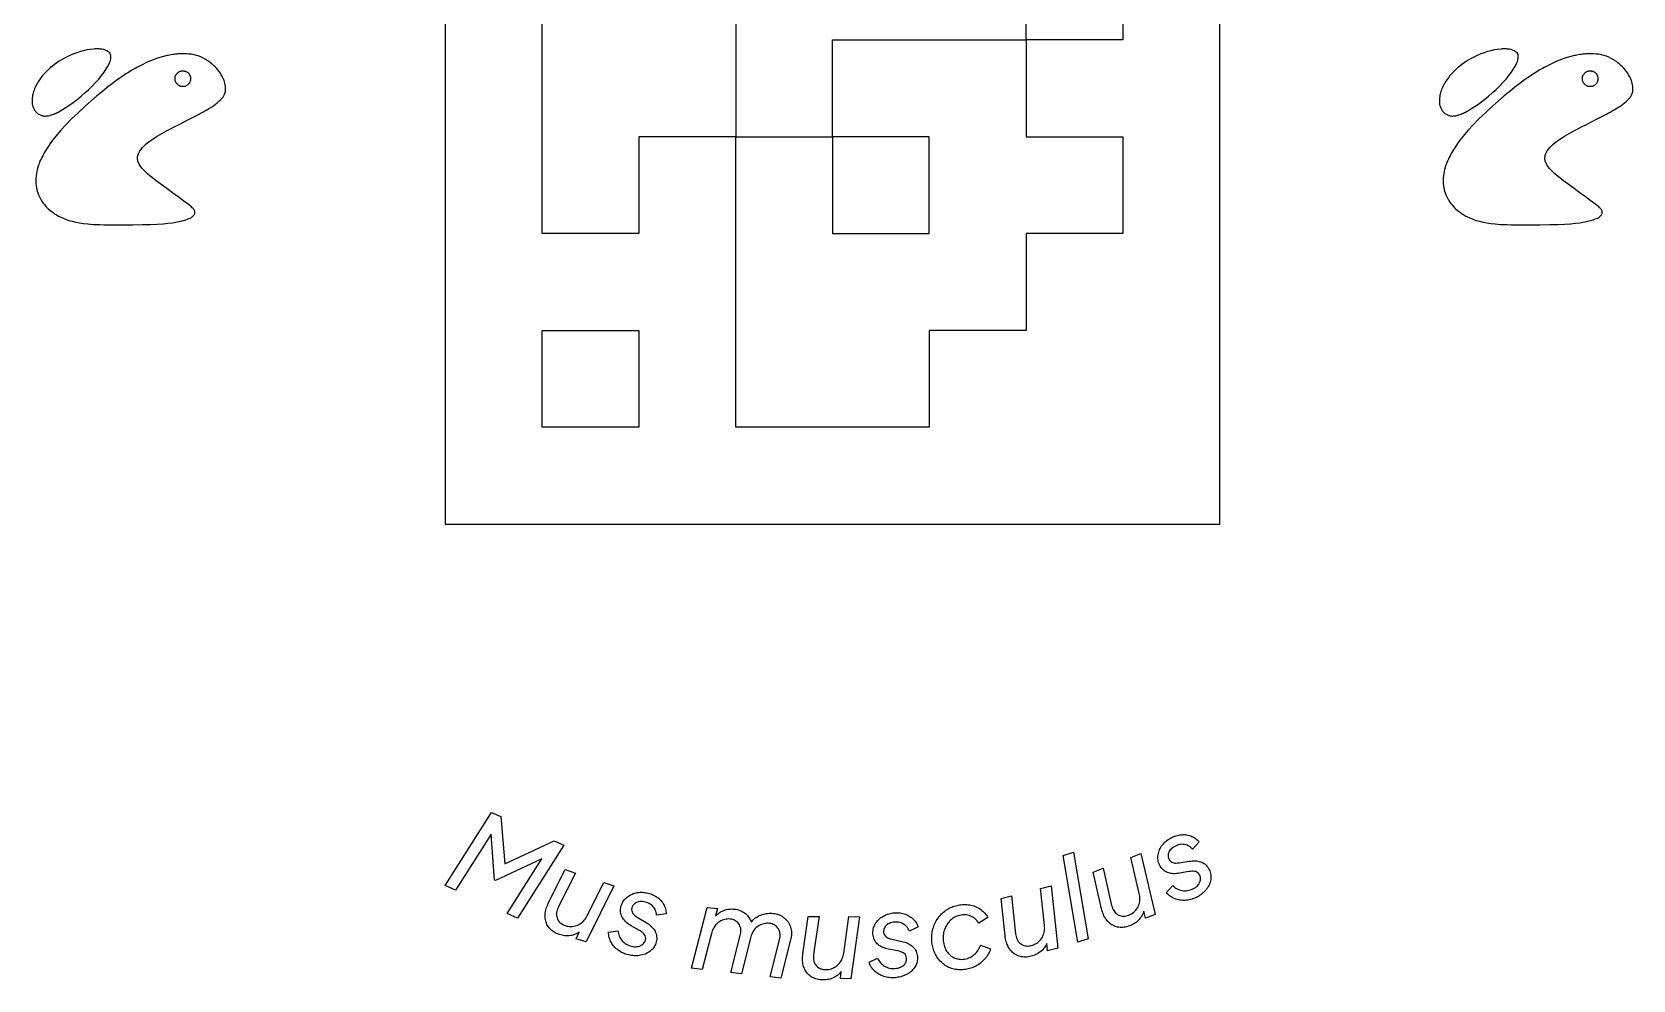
# Model space of a CAD drawing. Extents: x -21.5 to 21.5, y -22.6 to 22.4.
# Drawn here: x -21.5 to 21.5, y -22.64 to 2.81 of the extents above; entities that cross this region are included whole.
import ezdxf

# ---------------------------------------------------------------- set-up
doc = ezdxf.new("R2010")
doc.units = 0
for name, color, linetype in [('LOGO', 7, 'Continuous'), ('TAG', 7, 'Continuous'), ('TEXT', 7, 'Continuous')]:
    doc.layers.add(name, color=color, linetype=linetype)

msp = doc.modelspace()

# ---------------------------------------------------------------- linework, layer by layer
at = {"layer": 'LOGO'}
for points in [[(-19.844, 2.356), (-19.936, 2.346), (-20.027, 2.33), (-20.118, 2.311), (-20.209, 2.287), (-20.299, 2.257), (-20.39, 2.224), (-20.481, 2.184), (-20.574, 2.141), (-20.642, 2.105), (-20.708, 2.067), (-20.772, 2.028), (-20.834, 1.987), (-20.894, 1.943), (-20.953, 1.897), (-21.012, 1.848), (-21.069, 1.796), (-21.121, 1.745), (-21.17, 1.693), (-21.215, 1.641), (-21.259, 1.586), (-21.299, 1.53), (-21.336, 1.472), (-21.372, 1.411), (-21.405, 1.347), (-21.419, 1.319), (-21.432, 1.287), (-21.445, 1.253), (-21.457, 1.217), (-21.468, 1.182), (-21.478, 1.147), (-21.485, 1.114), (-21.491, 1.084), (-21.497, 1.041), (-21.5, 0.999), (-21.5, 0.957), (-21.497, 0.916), (-21.493, 0.878), (-21.485, 0.841), (-21.475, 0.807), (-21.463, 0.776), (-21.453, 0.757), (-21.442, 0.738), (-21.43, 0.717), (-21.416, 0.698), (-21.403, 0.68), (-21.39, 0.663), (-21.378, 0.65), (-21.367, 0.639), (-21.353, 0.628), (-21.337, 0.618), (-21.32, 0.607), (-21.302, 0.597), (-21.284, 0.588), (-21.266, 0.58), (-21.249, 0.573), (-21.232, 0.568), (-21.21, 0.563), (-21.187, 0.56), (-21.162, 0.558), (-21.135, 0.557), (-21.109, 0.559), (-21.081, 0.561), (-21.055, 0.566), (-21.029, 0.571), (-21.003, 0.578), (-20.975, 0.586), (-20.946, 0.597), (-20.915, 0.609), (-20.884, 0.621), (-20.853, 0.635), (-20.823, 0.649), (-20.796, 0.663), (-20.707, 0.713), (-20.61, 0.774), (-20.507, 0.844), (-20.399, 0.922), (-20.29, 1.005), (-20.182, 1.091), (-20.079, 1.179), (-19.982, 1.265), (-19.884, 1.36), (-19.793, 1.455), (-19.708, 1.549), (-19.632, 1.643), (-19.564, 1.734), (-19.505, 1.823), (-19.456, 1.908), (-19.418, 1.989), (-19.404, 2.024), (-19.393, 2.059), (-19.386, 2.092), (-19.382, 2.123), (-19.381, 2.153), (-19.383, 2.181), (-19.388, 2.205), (-19.397, 2.227), (-19.413, 2.252), (-19.435, 2.274), (-19.463, 2.294), (-19.495, 2.312), (-19.533, 2.327), (-19.574, 2.34), (-19.621, 2.349), (-19.671, 2.356), (-19.696, 2.358), (-19.717, 2.36), (-19.736, 2.362), (-19.754, 2.362), (-19.773, 2.362), (-19.793, 2.36), (-19.816, 2.358)], [(-17.582, 2.225), (-17.61, 2.222), (-17.643, 2.219), (-17.681, 2.213), (-17.722, 2.207), (-17.763, 2.2), (-17.804, 2.193), (-17.841, 2.186), (-17.872, 2.179), (-17.97, 2.155), (-18.064, 2.129), (-18.156, 2.099), (-18.248, 2.066), (-18.342, 2.027), (-18.439, 1.985), (-18.54, 1.936), (-18.646, 1.882), (-18.689, 1.859), (-18.729, 1.837), (-18.767, 1.816), (-18.805, 1.794), (-18.844, 1.77), (-18.885, 1.746), (-18.929, 1.718), (-18.976, 1.687), (-19.091, 1.611), (-19.211, 1.526), (-19.338, 1.432), (-19.47, 1.329), (-19.61, 1.216), (-19.756, 1.095), (-19.909, 0.964), (-20.069, 0.823), (-20.264, 0.646), (-20.438, 0.48), (-20.594, 0.321), (-20.734, 0.168), (-20.859, 0.019), (-20.973, -0.129), (-21.075, -0.278), (-21.17, -0.429), (-21.191, -0.466), (-21.213, -0.508), (-21.235, -0.552), (-21.256, -0.597), (-21.277, -0.641), (-21.296, -0.685), (-21.312, -0.725), (-21.326, -0.762), (-21.344, -0.819), (-21.36, -0.876), (-21.374, -0.933), (-21.384, -0.989), (-21.391, -1.046), (-21.396, -1.102), (-21.398, -1.157), (-21.397, -1.213), (-21.394, -1.267), (-21.389, -1.318), (-21.381, -1.368), (-21.371, -1.417), (-21.359, -1.464), (-21.344, -1.509), (-21.327, -1.554), (-21.307, -1.598), (-21.3, -1.613), (-21.292, -1.629), (-21.283, -1.646), (-21.275, -1.662), (-21.266, -1.678), (-21.257, -1.692), (-21.25, -1.705), (-21.243, -1.716), (-21.217, -1.754), (-21.189, -1.792), (-21.158, -1.83), (-21.125, -1.868), (-21.09, -1.904), (-21.055, -1.939), (-21.021, -1.971), (-20.986, -2), (-20.963, -2.017), (-20.936, -2.037), (-20.907, -2.057), (-20.876, -2.077), (-20.845, -2.097), (-20.815, -2.114), (-20.787, -2.131), (-20.763, -2.144), (-20.685, -2.18), (-20.601, -2.213), (-20.514, -2.243), (-20.422, -2.269), (-20.324, -2.292), (-20.223, -2.311), (-20.116, -2.327), (-20.005, -2.339), (-19.933, -2.346), (-19.857, -2.351), (-19.774, -2.355), (-19.68, -2.358), (-19.571, -2.36), (-19.445, -2.361), (-19.296, -2.362), (-19.122, -2.362), (-18.802, -2.36), (-18.536, -2.357), (-18.317, -2.353), (-18.135, -2.346), (-17.982, -2.335), (-17.848, -2.323), (-17.724, -2.306), (-17.602, -2.285), (-17.539, -2.273), (-17.479, -2.259), (-17.423, -2.245), (-17.372, -2.229), (-17.325, -2.214), (-17.284, -2.197), (-17.248, -2.181), (-17.219, -2.165), (-17.197, -2.149), (-17.179, -2.134), (-17.162, -2.116), (-17.149, -2.099), (-17.139, -2.08), (-17.131, -2.061), (-17.127, -2.042), (-17.125, -2.022), (-17.126, -2.01), (-17.13, -1.996), (-17.136, -1.98), (-17.145, -1.965), (-17.155, -1.949), (-17.167, -1.933), (-17.18, -1.918), (-17.195, -1.903), (-17.217, -1.884), (-17.252, -1.855), (-17.299, -1.819), (-17.357, -1.775), (-17.425, -1.724), (-17.502, -1.667), (-17.587, -1.604), (-17.68, -1.537), (-17.881, -1.39), (-18.041, -1.273), (-18.166, -1.18), (-18.262, -1.106), (-18.338, -1.046), (-18.398, -0.994), (-18.45, -0.945), (-18.5, -0.895), (-18.527, -0.867), (-18.55, -0.839), (-18.571, -0.813), (-18.59, -0.788), (-18.607, -0.762), (-18.621, -0.738), (-18.634, -0.712), (-18.645, -0.686), (-18.65, -0.672), (-18.655, -0.659), (-18.659, -0.647), (-18.661, -0.636), (-18.662, -0.624), (-18.664, -0.611), (-18.664, -0.595), (-18.664, -0.578), (-18.664, -0.56), (-18.664, -0.545), (-18.663, -0.531), (-18.662, -0.519), (-18.659, -0.508), (-18.656, -0.496), (-18.652, -0.482), (-18.647, -0.468), (-18.642, -0.457), (-18.637, -0.444), (-18.631, -0.432), (-18.624, -0.418), (-18.617, -0.405), (-18.61, -0.392), (-18.603, -0.38), (-18.596, -0.369), (-18.567, -0.328), (-18.531, -0.286), (-18.488, -0.242), (-18.44, -0.198), (-18.386, -0.153), (-18.327, -0.108), (-18.262, -0.063), (-18.192, -0.017), (-18.137, 0.016), (-18.079, 0.05), (-18.017, 0.086), (-17.947, 0.125), (-17.868, 0.167), (-17.78, 0.214), (-17.68, 0.266), (-17.566, 0.324), (-17.411, 0.404), (-17.279, 0.472), (-17.17, 0.527), (-17.081, 0.573), (-17.01, 0.611), (-16.955, 0.639), (-16.913, 0.661), (-16.884, 0.678), (-16.802, 0.725), (-16.731, 0.767), (-16.67, 0.806), (-16.616, 0.841), (-16.569, 0.875), (-16.527, 0.91), (-16.487, 0.945), (-16.448, 0.982), (-16.425, 1.004), (-16.407, 1.023), (-16.391, 1.04), (-16.379, 1.055), (-16.369, 1.069), (-16.36, 1.082), (-16.351, 1.098), (-16.342, 1.116), (-16.336, 1.128), (-16.33, 1.142), (-16.325, 1.155), (-16.32, 1.168), (-16.315, 1.181), (-16.311, 1.192), (-16.308, 1.203), (-16.306, 1.211), (-16.301, 1.241), (-16.3, 1.276), (-16.301, 1.314), (-16.304, 1.354), (-16.31, 1.396), (-16.318, 1.436), (-16.327, 1.474), (-16.339, 1.509), (-16.347, 1.528), (-16.358, 1.552), (-16.371, 1.578), (-16.385, 1.606), (-16.4, 1.634), (-16.416, 1.66), (-16.43, 1.685), (-16.442, 1.704), (-16.477, 1.751), (-16.511, 1.796), (-16.547, 1.838), (-16.584, 1.879), (-16.622, 1.917), (-16.662, 1.953), (-16.703, 1.988), (-16.747, 2.022), (-16.76, 2.031), (-16.776, 2.041), (-16.793, 2.052), (-16.811, 2.064), (-16.83, 2.075), (-16.848, 2.086), (-16.866, 2.095), (-16.884, 2.105), (-16.949, 2.135), (-17.014, 2.162), (-17.08, 2.184), (-17.147, 2.201), (-17.216, 2.214), (-17.289, 2.222), (-17.364, 2.228), (-17.444, 2.228), (-17.467, 2.228), (-17.489, 2.228), (-17.51, 2.228), (-17.53, 2.227), (-17.547, 2.226), (-17.563, 2.226), (-17.574, 2.226)], [(17.956, 2.356), (17.864, 2.346), (17.773, 2.33), (17.682, 2.311), (17.591, 2.287), (17.501, 2.257), (17.41, 2.224), (17.319, 2.184), (17.226, 2.141), (17.158, 2.105), (17.092, 2.067), (17.028, 2.028), (16.966, 1.987), (16.906, 1.943), (16.847, 1.897), (16.788, 1.848), (16.731, 1.796), (16.679, 1.745), (16.63, 1.693), (16.585, 1.641), (16.541, 1.586), (16.501, 1.53), (16.464, 1.472), (16.428, 1.411), (16.395, 1.347), (16.381, 1.319), (16.368, 1.287), (16.355, 1.253), (16.343, 1.217), (16.332, 1.182), (16.322, 1.147), (16.315, 1.114), (16.309, 1.084), (16.303, 1.041), (16.3, 0.999), (16.3, 0.957), (16.303, 0.916), (16.307, 0.878), (16.315, 0.841), (16.325, 0.807), (16.337, 0.776), (16.347, 0.757), (16.358, 0.738), (16.37, 0.717), (16.384, 0.698), (16.397, 0.68), (16.41, 0.663), (16.422, 0.65), (16.433, 0.639), (16.447, 0.628), (16.463, 0.618), (16.48, 0.607), (16.498, 0.597), (16.516, 0.588), (16.534, 0.58), (16.551, 0.573), (16.568, 0.568), (16.59, 0.563), (16.613, 0.56), (16.638, 0.558), (16.665, 0.557), (16.691, 0.559), (16.719, 0.561), (16.745, 0.566), (16.771, 0.571), (16.797, 0.578), (16.825, 0.586), (16.854, 0.597), (16.885, 0.609), (16.916, 0.621), (16.947, 0.635), (16.977, 0.649), (17.004, 0.663), (17.093, 0.713), (17.19, 0.774), (17.293, 0.844), (17.401, 0.922), (17.51, 1.005), (17.618, 1.091), (17.721, 1.179), (17.818, 1.265), (17.916, 1.36), (18.007, 1.455), (18.092, 1.549), (18.168, 1.643), (18.236, 1.734), (18.295, 1.823), (18.344, 1.908), (18.382, 1.989), (18.396, 2.024), (18.407, 2.059), (18.414, 2.092), (18.418, 2.123), (18.419, 2.153), (18.417, 2.181), (18.412, 2.205), (18.403, 2.227), (18.387, 2.252), (18.365, 2.274), (18.337, 2.294), (18.305, 2.312), (18.267, 2.327), (18.226, 2.34), (18.179, 2.349), (18.129, 2.356), (18.104, 2.358), (18.083, 2.36), (18.064, 2.362), (18.046, 2.362), (18.027, 2.362), (18.007, 2.36), (17.984, 2.358)], [(20.218, 2.225), (20.19, 2.222), (20.157, 2.219), (20.119, 2.213), (20.078, 2.207), (20.037, 2.2), (19.996, 2.193), (19.959, 2.186), (19.928, 2.179), (19.83, 2.155), (19.736, 2.129), (19.644, 2.099), (19.552, 2.066), (19.458, 2.027), (19.361, 1.985), (19.26, 1.936), (19.154, 1.882), (19.111, 1.859), (19.071, 1.837), (19.033, 1.816), (18.995, 1.794), (18.956, 1.77), (18.915, 1.746), (18.871, 1.718), (18.824, 1.687), (18.709, 1.611), (18.589, 1.526), (18.462, 1.432), (18.33, 1.329), (18.19, 1.216), (18.044, 1.095), (17.891, 0.964), (17.731, 0.823), (17.536, 0.646), (17.362, 0.48), (17.206, 0.321), (17.066, 0.168), (16.941, 0.019), (16.827, -0.129), (16.725, -0.278), (16.63, -0.429), (16.609, -0.466), (16.587, -0.508), (16.565, -0.552), (16.544, -0.597), (16.523, -0.641), (16.504, -0.685), (16.488, -0.725), (16.474, -0.762), (16.456, -0.819), (16.44, -0.876), (16.426, -0.933), (16.416, -0.989), (16.409, -1.046), (16.404, -1.102), (16.402, -1.157), (16.403, -1.213), (16.406, -1.267), (16.411, -1.318), (16.419, -1.368), (16.429, -1.417), (16.441, -1.464), (16.456, -1.509), (16.473, -1.554), (16.493, -1.598), (16.5, -1.613), (16.508, -1.629), (16.517, -1.646), (16.525, -1.662), (16.534, -1.678), (16.543, -1.692), (16.55, -1.705), (16.557, -1.716), (16.583, -1.754), (16.611, -1.792), (16.642, -1.83), (16.675, -1.868), (16.71, -1.904), (16.745, -1.939), (16.779, -1.971), (16.814, -2), (16.837, -2.017), (16.864, -2.037), (16.893, -2.057), (16.924, -2.077), (16.955, -2.097), (16.985, -2.114), (17.013, -2.131), (17.037, -2.144), (17.115, -2.18), (17.199, -2.213), (17.286, -2.243), (17.378, -2.269), (17.476, -2.292), (17.577, -2.311), (17.684, -2.327), (17.795, -2.339), (17.867, -2.346), (17.943, -2.351), (18.026, -2.355), (18.12, -2.358), (18.229, -2.36), (18.355, -2.361), (18.504, -2.362), (18.678, -2.362), (18.998, -2.36), (19.264, -2.357), (19.483, -2.353), (19.665, -2.346), (19.818, -2.335), (19.952, -2.323), (20.076, -2.306), (20.198, -2.285), (20.261, -2.273), (20.321, -2.259), (20.377, -2.245), (20.428, -2.229), (20.475, -2.214), (20.516, -2.197), (20.552, -2.181), (20.581, -2.165), (20.603, -2.149), (20.621, -2.134), (20.638, -2.116), (20.651, -2.099), (20.661, -2.08), (20.669, -2.061), (20.673, -2.042), (20.675, -2.022), (20.674, -2.01), (20.67, -1.996), (20.664, -1.98), (20.655, -1.965), (20.645, -1.949), (20.633, -1.933), (20.62, -1.918), (20.605, -1.903), (20.583, -1.884), (20.548, -1.855), (20.501, -1.819), (20.443, -1.775), (20.375, -1.724), (20.298, -1.667), (20.213, -1.604), (20.12, -1.537), (19.919, -1.39), (19.759, -1.273), (19.634, -1.18), (19.538, -1.106), (19.462, -1.046), (19.402, -0.994), (19.35, -0.945), (19.3, -0.895), (19.273, -0.867), (19.25, -0.839), (19.229, -0.813), (19.21, -0.788), (19.193, -0.762), (19.179, -0.738), (19.166, -0.712), (19.155, -0.686), (19.15, -0.672), (19.145, -0.659), (19.141, -0.647), (19.139, -0.636), (19.138, -0.624), (19.136, -0.611), (19.136, -0.595), (19.136, -0.578), (19.136, -0.56), (19.136, -0.545), (19.137, -0.531), (19.138, -0.519), (19.141, -0.508), (19.144, -0.496), (19.148, -0.482), (19.153, -0.468), (19.158, -0.457), (19.163, -0.444), (19.169, -0.432), (19.176, -0.418), (19.183, -0.405), (19.19, -0.392), (19.197, -0.38), (19.204, -0.369), (19.233, -0.328), (19.269, -0.286), (19.312, -0.242), (19.36, -0.198), (19.414, -0.153), (19.473, -0.108), (19.538, -0.063), (19.608, -0.017), (19.663, 0.016), (19.721, 0.05), (19.783, 0.086), (19.853, 0.125), (19.932, 0.167), (20.02, 0.214), (20.12, 0.266), (20.234, 0.324), (20.389, 0.404), (20.521, 0.472), (20.63, 0.527), (20.719, 0.573), (20.79, 0.611), (20.845, 0.639), (20.887, 0.661), (20.916, 0.678), (20.998, 0.725), (21.069, 0.767), (21.13, 0.806), (21.184, 0.841), (21.231, 0.875), (21.273, 0.91), (21.313, 0.945), (21.352, 0.982), (21.375, 1.004), (21.393, 1.023), (21.409, 1.04), (21.421, 1.055), (21.431, 1.069), (21.44, 1.082), (21.449, 1.098), (21.458, 1.116), (21.464, 1.128), (21.47, 1.142), (21.475, 1.155), (21.48, 1.168), (21.485, 1.181), (21.489, 1.192), (21.492, 1.203), (21.494, 1.211), (21.499, 1.241), (21.5, 1.276), (21.499, 1.314), (21.496, 1.354), (21.49, 1.396), (21.482, 1.436), (21.473, 1.474), (21.461, 1.509), (21.453, 1.528), (21.442, 1.552), (21.429, 1.578), (21.415, 1.606), (21.4, 1.634), (21.384, 1.66), (21.37, 1.685), (21.358, 1.704), (21.323, 1.751), (21.289, 1.796), (21.253, 1.838), (21.216, 1.879), (21.178, 1.917), (21.138, 1.953), (21.097, 1.988), (21.053, 2.022), (21.04, 2.031), (21.024, 2.041), (21.007, 2.052), (20.989, 2.064), (20.97, 2.075), (20.952, 2.086), (20.934, 2.095), (20.916, 2.105), (20.851, 2.135), (20.786, 2.162), (20.72, 2.184), (20.653, 2.201), (20.584, 2.214), (20.511, 2.222), (20.436, 2.228), (20.356, 2.228), (20.333, 2.228), (20.311, 2.228), (20.29, 2.228), (20.27, 2.227), (20.253, 2.226), (20.237, 2.226), (20.226, 2.226)], [(-17.396, 1.763), (-17.382, 1.758), (-17.367, 1.753), (-17.354, 1.747), (-17.34, 1.74), (-17.328, 1.732), (-17.316, 1.724), (-17.305, 1.714), (-17.295, 1.705), (-17.291, 1.7), (-17.287, 1.695), (-17.282, 1.688), (-17.278, 1.681), (-17.274, 1.672), (-17.268, 1.665), (-17.265, 1.657), (-17.261, 1.648), (-17.256, 1.637), (-17.252, 1.627), (-17.249, 1.617), (-17.246, 1.608), (-17.245, 1.598), (-17.244, 1.586), (-17.244, 1.573), (-17.244, 1.558), (-17.244, 1.542), (-17.244, 1.529), (-17.246, 1.518), (-17.247, 1.507), (-17.25, 1.498), (-17.253, 1.488), (-17.258, 1.477), (-17.264, 1.465), (-17.272, 1.449), (-17.282, 1.434), (-17.293, 1.42), (-17.305, 1.407), (-17.317, 1.395), (-17.332, 1.384), (-17.347, 1.373), (-17.363, 1.364), (-17.371, 1.36), (-17.378, 1.357), (-17.387, 1.354), (-17.395, 1.352), (-17.406, 1.351), (-17.417, 1.35), (-17.432, 1.35), (-17.449, 1.35), (-17.466, 1.35), (-17.481, 1.35), (-17.493, 1.351), (-17.503, 1.352), (-17.512, 1.354), (-17.521, 1.357), (-17.528, 1.361), (-17.536, 1.364), (-17.552, 1.374), (-17.568, 1.384), (-17.582, 1.396), (-17.596, 1.409), (-17.608, 1.423), (-17.62, 1.437), (-17.629, 1.451), (-17.637, 1.467), (-17.643, 1.478), (-17.647, 1.487), (-17.65, 1.497), (-17.652, 1.507), (-17.654, 1.517), (-17.655, 1.53), (-17.655, 1.545), (-17.655, 1.563), (-17.655, 1.58), (-17.655, 1.594), (-17.654, 1.606), (-17.653, 1.617), (-17.651, 1.625), (-17.648, 1.634), (-17.645, 1.642), (-17.641, 1.65), (-17.633, 1.664), (-17.624, 1.676), (-17.614, 1.69), (-17.604, 1.702), (-17.592, 1.714), (-17.581, 1.725), (-17.57, 1.733), (-17.559, 1.741), (-17.549, 1.747), (-17.536, 1.752), (-17.523, 1.758), (-17.509, 1.762), (-17.495, 1.766), (-17.481, 1.769), (-17.467, 1.771), (-17.455, 1.772), (-17.449, 1.772), (-17.443, 1.771), (-17.436, 1.77), (-17.429, 1.769), (-17.42, 1.768), (-17.412, 1.766), (-17.404, 1.765)], [(20.404, 1.763), (20.418, 1.758), (20.433, 1.753), (20.446, 1.747), (20.46, 1.74), (20.472, 1.732), (20.484, 1.724), (20.495, 1.714), (20.505, 1.705), (20.509, 1.7), (20.513, 1.695), (20.518, 1.688), (20.522, 1.681), (20.526, 1.672), (20.532, 1.665), (20.535, 1.657), (20.539, 1.648), (20.544, 1.637), (20.548, 1.627), (20.551, 1.617), (20.554, 1.608), (20.555, 1.598), (20.556, 1.586), (20.556, 1.573), (20.556, 1.558), (20.556, 1.542), (20.556, 1.529), (20.554, 1.518), (20.553, 1.507), (20.55, 1.498), (20.547, 1.488), (20.542, 1.477), (20.536, 1.465), (20.528, 1.449), (20.518, 1.434), (20.507, 1.42), (20.495, 1.407), (20.483, 1.395), (20.468, 1.384), (20.453, 1.373), (20.437, 1.364), (20.429, 1.36), (20.422, 1.357), (20.413, 1.354), (20.405, 1.352), (20.394, 1.351), (20.383, 1.35), (20.368, 1.35), (20.351, 1.35), (20.334, 1.35), (20.319, 1.35), (20.307, 1.351), (20.297, 1.352), (20.288, 1.354), (20.279, 1.357), (20.272, 1.361), (20.264, 1.364), (20.248, 1.374), (20.232, 1.384), (20.218, 1.396), (20.204, 1.409), (20.192, 1.423), (20.18, 1.437), (20.171, 1.451), (20.163, 1.467), (20.157, 1.478), (20.153, 1.487), (20.15, 1.497), (20.148, 1.507), (20.146, 1.517), (20.145, 1.53), (20.145, 1.545), (20.145, 1.563), (20.145, 1.58), (20.145, 1.594), (20.146, 1.606), (20.147, 1.617), (20.149, 1.625), (20.152, 1.634), (20.155, 1.642), (20.159, 1.65), (20.167, 1.664), (20.176, 1.676), (20.186, 1.69), (20.196, 1.702), (20.208, 1.714), (20.219, 1.725), (20.23, 1.733), (20.241, 1.741), (20.251, 1.747), (20.264, 1.752), (20.277, 1.758), (20.291, 1.762), (20.305, 1.766), (20.319, 1.769), (20.333, 1.771), (20.345, 1.772), (20.351, 1.772), (20.357, 1.771), (20.364, 1.77), (20.371, 1.769), (20.38, 1.768), (20.388, 1.766), (20.396, 1.765)]]:
    msp.add_lwpolyline(points, close=True, dxfattribs=at)
at = {"layer": 'TAG'}
for points in [[(-10.4, 10.4), (-10.4, -10.4), (10.4, -10.4), (10.4, 10.4)], [(-7.8, 7.8), (2.6, 7.8), (2.6, 5.2), (-2.6, 5.2), (-2.6, 0), (0, 0), (0, 2.6), (5.2, 2.6), (5.2, 5.2), (7.8, 5.2), (7.8, 2.6), (5.2, 2.6), (5.2, 0), (7.8, 0), (7.8, -2.6), (5.2, -2.6), (5.2, -5.2), (2.6, -5.2), (2.6, -7.8), (-2.6, -7.8), (-2.6, 0), (-5.2, 0), (-5.2, -2.6), (-7.8, -2.6)], [(0, 0), (0, -2.6), (2.6, -2.6), (2.6, 0)], [(-7.8, -5.2), (-5.2, -5.2), (-5.2, -7.8), (-7.8, -7.8)]]:
    msp.add_lwpolyline(points, close=True, dxfattribs=at)
at = {"layer": 'TEXT'}
for points in [[(-10.4, -20.1), (-9.159, -18.137), (-8.906, -18.252), (-8.803, -19.522), (-7.474, -18.9), (-7.218, -19.016), (-8.46, -20.978), (-8.735, -20.854), (-7.807, -19.38), (-9.051, -19.965), (-9.074, -19.955), (-9.168, -18.719), (-10.122, -20.226)], [(9.767, -20.422), (9.73, -20.438), (9.693, -20.453), (9.656, -20.466), (9.619, -20.477), (9.582, -20.486), (9.545, -20.493), (9.508, -20.498), (9.471, -20.501), (9.434, -20.502), (9.398, -20.501), (9.362, -20.498), (9.326, -20.494), (9.292, -20.487), (9.258, -20.478), (9.224, -20.468), (9.191, -20.455), (9.159, -20.441), (9.127, -20.425), (9.097, -20.407), (9.069, -20.388), (9.041, -20.367), (9.014, -20.344), (8.989, -20.32), (8.965, -20.293), (9.137, -20.104), (9.166, -20.13), (9.196, -20.153), (9.226, -20.173), (9.258, -20.191), (9.29, -20.206), (9.324, -20.219), (9.358, -20.229), (9.393, -20.236), (9.429, -20.24), (9.465, -20.242), (9.501, -20.241), (9.536, -20.236), (9.572, -20.229), (9.607, -20.22), (9.643, -20.207), (9.678, -20.191), (9.714, -20.172), (9.747, -20.152), (9.776, -20.129), (9.802, -20.105), (9.825, -20.079), (9.844, -20.052), (9.86, -20.023), (9.874, -19.988), (9.883, -19.953), (9.886, -19.919), (9.884, -19.886), (9.876, -19.852), (9.863, -19.82), (9.843, -19.787), (9.819, -19.761), (9.789, -19.741), (9.755, -19.728), (9.724, -19.721), (9.69, -19.718), (9.654, -19.718), (9.615, -19.721), (9.574, -19.728), (9.324, -19.772), (9.282, -19.778), (9.241, -19.782), (9.201, -19.785), (9.163, -19.784), (9.126, -19.782), (9.09, -19.777), (9.056, -19.769), (9.023, -19.76), (8.992, -19.748), (8.958, -19.732), (8.927, -19.714), (8.898, -19.693), (8.871, -19.669), (8.847, -19.643), (8.824, -19.614), (8.804, -19.583), (8.786, -19.549), (8.771, -19.516), (8.759, -19.482), (8.75, -19.448), (8.744, -19.414), (8.74, -19.379), (8.739, -19.345), (8.74, -19.309), (8.745, -19.274), (8.752, -19.239), (8.761, -19.204), (8.772, -19.17), (8.786, -19.136), (8.802, -19.103), (8.82, -19.071), (8.841, -19.039), (8.863, -19.007), (8.886, -18.98), (8.909, -18.955), (8.934, -18.93), (8.96, -18.907), (8.988, -18.885), (9.018, -18.864), (9.048, -18.844), (9.08, -18.826), (9.114, -18.809), (9.151, -18.792), (9.188, -18.777), (9.225, -18.765), (9.262, -18.754), (9.299, -18.746), (9.336, -18.74), (9.372, -18.736), (9.409, -18.735), (9.445, -18.735), (9.482, -18.738), (9.518, -18.743), (9.553, -18.75), (9.588, -18.759), (9.621, -18.77), (9.653, -18.783), (9.685, -18.798), (9.715, -18.815), (9.744, -18.834), (9.771, -18.855), (9.798, -18.878), (9.824, -18.903), (9.848, -18.93), (9.672, -19.121), (9.644, -19.094), (9.615, -19.07), (9.585, -19.049), (9.555, -19.032), (9.523, -19.018), (9.49, -19.008), (9.455, -19), (9.421, -18.996), (9.386, -18.995), (9.351, -18.998), (9.316, -19.003), (9.281, -19.012), (9.246, -19.024), (9.211, -19.04), (9.177, -19.058), (9.146, -19.077), (9.118, -19.098), (9.094, -19.121), (9.072, -19.145), (9.053, -19.17), (9.038, -19.198), (9.024, -19.231), (9.016, -19.263), (9.013, -19.296), (9.015, -19.328), (9.022, -19.36), (9.035, -19.392), (9.054, -19.424), (9.078, -19.451), (9.105, -19.471), (9.137, -19.485), (9.165, -19.493), (9.197, -19.497), (9.231, -19.498), (9.268, -19.496), (9.307, -19.491), (9.58, -19.449), (9.622, -19.443), (9.663, -19.44), (9.702, -19.438), (9.741, -19.439), (9.777, -19.442), (9.813, -19.448), (9.847, -19.455), (9.88, -19.465), (9.912, -19.476), (9.946, -19.492), (9.977, -19.511), (10.006, -19.532), (10.033, -19.555), (10.058, -19.581), (10.081, -19.61), (10.101, -19.642), (10.119, -19.676), (10.134, -19.709), (10.145, -19.742), (10.154, -19.776), (10.16, -19.81), (10.164, -19.844), (10.165, -19.879), (10.163, -19.914), (10.158, -19.949), (10.151, -19.984), (10.141, -20.019), (10.129, -20.053), (10.115, -20.087), (10.098, -20.12), (10.079, -20.153), (10.057, -20.185), (10.033, -20.216), (10.01, -20.244), (9.985, -20.27), (9.959, -20.295), (9.931, -20.319), (9.901, -20.342), (9.87, -20.363), (9.837, -20.384), (9.803, -20.403)], [(6.591, -21.619), (6.196, -19.293), (6.474, -19.204), (6.87, -21.531)], [(7.985, -21.183), (7.947, -21.196), (7.909, -21.207), (7.872, -21.216), (7.835, -21.222), (7.799, -21.226), (7.763, -21.228), (7.727, -21.226), (7.692, -21.223), (7.658, -21.217), (7.624, -21.208), (7.591, -21.198), (7.559, -21.185), (7.528, -21.169), (7.498, -21.152), (7.47, -21.132), (7.442, -21.11), (7.415, -21.085), (7.39, -21.059), (7.368, -21.033), (7.347, -21.005), (7.327, -20.976), (7.309, -20.945), (7.292, -20.913), (7.276, -20.879), (7.262, -20.843), (7.249, -20.805), (7.237, -20.766), (7.226, -20.725), (6.998, -19.741), (7.268, -19.636), (7.498, -20.633), (7.509, -20.672), (7.522, -20.708), (7.538, -20.742), (7.555, -20.773), (7.575, -20.801), (7.596, -20.827), (7.624, -20.854), (7.655, -20.876), (7.687, -20.895), (7.721, -20.909), (7.757, -20.918), (7.789, -20.923), (7.821, -20.924), (7.855, -20.922), (7.889, -20.916), (7.924, -20.907), (7.96, -20.895), (7.996, -20.879), (8.03, -20.861), (8.062, -20.841), (8.092, -20.818), (8.12, -20.793), (8.145, -20.765), (8.168, -20.736), (8.188, -20.704), (8.206, -20.671), (8.222, -20.637), (8.235, -20.601), (8.245, -20.563), (8.252, -20.529), (8.256, -20.494), (8.258, -20.459), (8.258, -20.424), (8.255, -20.387), (8.249, -20.35), (8.241, -20.312), (8.017, -19.347), (8.285, -19.243), (8.669, -20.879), (8.407, -20.98), (8.361, -20.793), (8.349, -20.828), (8.336, -20.862), (8.319, -20.895), (8.301, -20.927), (8.281, -20.958), (8.258, -20.988), (8.233, -21.016), (8.208, -21.043), (8.181, -21.067), (8.152, -21.091), (8.122, -21.112), (8.09, -21.132), (8.056, -21.151), (8.022, -21.168)], [(-7.339, -21.415), (-7.377, -21.401), (-7.413, -21.386), (-7.447, -21.369), (-7.48, -21.35), (-7.51, -21.33), (-7.539, -21.308), (-7.565, -21.285), (-7.59, -21.259), (-7.613, -21.233), (-7.634, -21.205), (-7.652, -21.175), (-7.669, -21.145), (-7.683, -21.114), (-7.694, -21.081), (-7.704, -21.048), (-7.711, -21.013), (-7.716, -20.977), (-7.719, -20.94), (-7.719, -20.906), (-7.718, -20.872), (-7.714, -20.837), (-7.709, -20.802), (-7.701, -20.766), (-7.691, -20.729), (-7.68, -20.692), (-7.666, -20.655), (-7.65, -20.617), (-7.633, -20.579), (-7.182, -19.675), (-6.906, -19.766), (-7.364, -20.681), (-7.38, -20.718), (-7.393, -20.755), (-7.403, -20.79), (-7.409, -20.825), (-7.412, -20.859), (-7.412, -20.893), (-7.407, -20.932), (-7.399, -20.969), (-7.385, -21.003), (-7.368, -21.036), (-7.346, -21.066), (-7.325, -21.09), (-7.3, -21.111), (-7.273, -21.131), (-7.243, -21.148), (-7.21, -21.164), (-7.175, -21.177), (-7.137, -21.188), (-7.099, -21.196), (-7.061, -21.201), (-7.024, -21.202), (-6.987, -21.2), (-6.95, -21.195), (-6.913, -21.187), (-6.878, -21.176), (-6.843, -21.162), (-6.809, -21.145), (-6.776, -21.126), (-6.743, -21.103), (-6.717, -21.081), (-6.691, -21.057), (-6.668, -21.032), (-6.645, -21.004), (-6.624, -20.974), (-6.605, -20.942), (-6.587, -20.908), (-6.145, -20.02), (-5.872, -20.111), (-6.618, -21.616), (-6.885, -21.528), (-6.801, -21.354), (-6.832, -21.374), (-6.865, -21.391), (-6.898, -21.407), (-6.933, -21.42), (-6.968, -21.43), (-7.005, -21.439), (-7.041, -21.445), (-7.078, -21.449), (-7.115, -21.451), (-7.152, -21.45), (-7.189, -21.448), (-7.226, -21.443), (-7.264, -21.436), (-7.301, -21.427)], [(5.334, -22), (5.295, -22.009), (5.256, -22.016), (5.218, -22.02), (5.18, -22.021), (5.144, -22.021), (5.108, -22.018), (5.073, -22.012), (5.038, -22.004), (5.005, -21.994), (4.972, -21.982), (4.941, -21.967), (4.911, -21.95), (4.882, -21.931), (4.855, -21.91), (4.828, -21.887), (4.804, -21.862), (4.78, -21.834), (4.758, -21.805), (4.739, -21.776), (4.722, -21.746), (4.706, -21.715), (4.692, -21.682), (4.679, -21.648), (4.668, -21.612), (4.658, -21.574), (4.649, -21.536), (4.642, -21.495), (4.636, -21.453), (4.53, -20.449), (4.812, -20.378), (4.918, -21.395), (4.924, -21.435), (4.933, -21.473), (4.944, -21.508), (4.957, -21.541), (4.973, -21.571), (4.991, -21.6), (5.016, -21.63), (5.043, -21.656), (5.073, -21.678), (5.105, -21.696), (5.14, -21.71), (5.171, -21.718), (5.203, -21.724), (5.236, -21.725), (5.271, -21.724), (5.307, -21.719), (5.344, -21.711), (5.382, -21.7), (5.418, -21.687), (5.452, -21.67), (5.485, -21.651), (5.515, -21.63), (5.544, -21.606), (5.57, -21.579), (5.594, -21.551), (5.616, -21.52), (5.636, -21.488), (5.653, -21.453), (5.668, -21.417), (5.679, -21.384), (5.687, -21.351), (5.693, -21.316), (5.697, -21.28), (5.699, -21.244), (5.698, -21.207), (5.695, -21.168), (5.59, -20.182), (5.869, -20.112), (6.05, -21.782), (5.777, -21.851), (5.754, -21.659), (5.739, -21.693), (5.721, -21.725), (5.701, -21.756), (5.679, -21.786), (5.655, -21.814), (5.628, -21.841), (5.601, -21.866), (5.572, -21.889), (5.542, -21.91), (5.511, -21.93), (5.478, -21.947), (5.444, -21.963), (5.409, -21.977), (5.372, -21.99)], [(-5.48, -21.964), (-5.519, -21.953), (-5.557, -21.941), (-5.594, -21.927), (-5.629, -21.912), (-5.664, -21.896), (-5.697, -21.877), (-5.729, -21.857), (-5.759, -21.836), (-5.788, -21.813), (-5.816, -21.79), (-5.842, -21.765), (-5.866, -21.739), (-5.889, -21.711), (-5.909, -21.683), (-5.929, -21.653), (-5.946, -21.623), (-5.962, -21.591), (-5.976, -21.559), (-5.988, -21.526), (-5.997, -21.493), (-6.005, -21.459), (-6.011, -21.424), (-6.015, -21.389), (-6.017, -21.353), (-5.764, -21.317), (-5.758, -21.356), (-5.75, -21.392), (-5.739, -21.428), (-5.726, -21.461), (-5.711, -21.494), (-5.693, -21.525), (-5.673, -21.554), (-5.65, -21.582), (-5.625, -21.609), (-5.599, -21.633), (-5.571, -21.654), (-5.541, -21.674), (-5.509, -21.691), (-5.475, -21.706), (-5.44, -21.719), (-5.403, -21.729), (-5.363, -21.738), (-5.324, -21.743), (-5.287, -21.744), (-5.252, -21.742), (-5.218, -21.737), (-5.186, -21.728), (-5.155, -21.715), (-5.122, -21.697), (-5.093, -21.676), (-5.069, -21.652), (-5.049, -21.625), (-5.034, -21.594), (-5.023, -21.561), (-5.018, -21.523), (-5.02, -21.487), (-5.03, -21.453), (-5.048, -21.421), (-5.067, -21.396), (-5.091, -21.372), (-5.119, -21.349), (-5.151, -21.327), (-5.188, -21.305), (-5.408, -21.18), (-5.445, -21.158), (-5.479, -21.136), (-5.511, -21.112), (-5.54, -21.087), (-5.567, -21.062), (-5.591, -21.035), (-5.613, -21.008), (-5.632, -20.98), (-5.649, -20.951), (-5.665, -20.917), (-5.677, -20.883), (-5.686, -20.848), (-5.692, -20.813), (-5.694, -20.777), (-5.693, -20.741), (-5.689, -20.704), (-5.681, -20.666), (-5.671, -20.631), (-5.659, -20.598), (-5.644, -20.566), (-5.627, -20.535), (-5.608, -20.506), (-5.587, -20.478), (-5.563, -20.452), (-5.537, -20.428), (-5.51, -20.405), (-5.48, -20.384), (-5.45, -20.365), (-5.418, -20.348), (-5.385, -20.332), (-5.35, -20.319), (-5.314, -20.307), (-5.276, -20.298), (-5.242, -20.291), (-5.207, -20.286), (-5.172, -20.283), (-5.137, -20.282), (-5.102, -20.283), (-5.066, -20.285), (-5.03, -20.29), (-4.993, -20.296), (-4.956, -20.304), (-4.917, -20.315), (-4.879, -20.327), (-4.842, -20.341), (-4.807, -20.357), (-4.774, -20.374), (-4.742, -20.393), (-4.711, -20.413), (-4.682, -20.435), (-4.654, -20.459), (-4.628, -20.484), (-4.603, -20.511), (-4.58, -20.539), (-4.559, -20.568), (-4.541, -20.597), (-4.524, -20.628), (-4.51, -20.659), (-4.497, -20.692), (-4.487, -20.725), (-4.479, -20.759), (-4.473, -20.793), (-4.469, -20.829), (-4.468, -20.865), (-4.725, -20.9), (-4.729, -20.862), (-4.736, -20.825), (-4.746, -20.79), (-4.759, -20.757), (-4.775, -20.726), (-4.794, -20.697), (-4.815, -20.669), (-4.839, -20.644), (-4.866, -20.621), (-4.894, -20.601), (-4.924, -20.583), (-4.957, -20.568), (-4.992, -20.555), (-5.029, -20.544), (-5.067, -20.536), (-5.103, -20.532), (-5.137, -20.53), (-5.171, -20.532), (-5.203, -20.537), (-5.234, -20.545), (-5.263, -20.556), (-5.294, -20.572), (-5.322, -20.592), (-5.345, -20.615), (-5.364, -20.641), (-5.378, -20.671), (-5.389, -20.703), (-5.395, -20.741), (-5.394, -20.776), (-5.385, -20.81), (-5.37, -20.841), (-5.353, -20.864), (-5.331, -20.888), (-5.306, -20.91), (-5.276, -20.932), (-5.242, -20.953), (-5.005, -21.094), (-4.969, -21.117), (-4.935, -21.14), (-4.904, -21.165), (-4.875, -21.19), (-4.849, -21.215), (-4.825, -21.242), (-4.803, -21.27), (-4.784, -21.298), (-4.767, -21.327), (-4.751, -21.361), (-4.738, -21.395), (-4.729, -21.43), (-4.723, -21.465), (-4.721, -21.501), (-4.722, -21.538), (-4.726, -21.575), (-4.734, -21.613), (-4.744, -21.648), (-4.756, -21.681), (-4.771, -21.712), (-4.787, -21.743), (-4.807, -21.771), (-4.828, -21.798), (-4.852, -21.824), (-4.878, -21.848), (-4.906, -21.871), (-4.935, -21.892), (-4.967, -21.91), (-4.999, -21.927), (-5.033, -21.942), (-5.069, -21.955), (-5.106, -21.966), (-5.145, -21.975), (-5.18, -21.981), (-5.216, -21.986), (-5.252, -21.988), (-5.289, -21.989), (-5.326, -21.988), (-5.364, -21.984), (-5.402, -21.979), (-5.441, -21.973)], [(3.576, -22.353), (3.535, -22.358), (3.495, -22.362), (3.456, -22.364), (3.417, -22.364), (3.379, -22.362), (3.341, -22.359), (3.304, -22.353), (3.267, -22.346), (3.231, -22.337), (3.195, -22.325), (3.16, -22.313), (3.126, -22.298), (3.093, -22.282), (3.06, -22.264), (3.029, -22.245), (2.999, -22.225), (2.97, -22.203), (2.943, -22.179), (2.916, -22.154), (2.89, -22.128), (2.865, -22.1), (2.842, -22.071), (2.821, -22.042), (2.802, -22.014), (2.784, -21.984), (2.767, -21.953), (2.751, -21.921), (2.737, -21.889), (2.724, -21.855), (2.712, -21.821), (2.702, -21.786), (2.692, -21.75), (2.684, -21.713), (2.678, -21.675), (2.672, -21.636), (2.668, -21.599), (2.666, -21.561), (2.664, -21.523), (2.665, -21.486), (2.666, -21.45), (2.67, -21.413), (2.674, -21.377), (2.68, -21.341), (2.688, -21.305), (2.697, -21.266), (2.709, -21.228), (2.721, -21.191), (2.735, -21.154), (2.751, -21.119), (2.768, -21.084), (2.787, -21.05), (2.807, -21.016), (2.828, -20.984), (2.851, -20.952), (2.875, -20.922), (2.9, -20.893), (2.927, -20.865), (2.954, -20.839), (2.983, -20.813), (3.013, -20.789), (3.045, -20.767), (3.077, -20.745), (3.107, -20.727), (3.138, -20.71), (3.17, -20.694), (3.202, -20.68), (3.235, -20.666), (3.268, -20.655), (3.303, -20.644), (3.338, -20.635), (3.373, -20.627), (3.41, -20.621), (3.451, -20.615), (3.492, -20.611), (3.532, -20.609), (3.571, -20.609), (3.61, -20.611), (3.648, -20.615), (3.686, -20.621), (3.723, -20.628), (3.76, -20.638), (3.795, -20.648), (3.829, -20.661), (3.863, -20.675), (3.895, -20.69), (3.927, -20.707), (3.957, -20.726), (3.986, -20.746), (4.015, -20.768), (4.041, -20.791), (4.066, -20.815), (4.09, -20.84), (4.112, -20.867), (4.132, -20.895), (4.151, -20.925), (4.168, -20.955), (3.927, -21.112), (3.907, -21.079), (3.884, -21.048), (3.858, -21.019), (3.831, -20.993), (3.801, -20.97), (3.768, -20.949), (3.734, -20.93), (3.702, -20.917), (3.669, -20.905), (3.636, -20.897), (3.601, -20.891), (3.566, -20.888), (3.53, -20.888), (3.493, -20.89), (3.454, -20.895), (3.418, -20.902), (3.382, -20.911), (3.348, -20.922), (3.315, -20.936), (3.283, -20.951), (3.252, -20.968), (3.223, -20.988), (3.196, -21.009), (3.169, -21.033), (3.144, -21.058), (3.121, -21.084), (3.099, -21.112), (3.079, -21.14), (3.06, -21.17), (3.043, -21.201), (3.028, -21.233), (3.015, -21.266), (3.003, -21.301), (2.992, -21.336), (2.984, -21.371), (2.978, -21.407), (2.973, -21.443), (2.971, -21.479), (2.97, -21.515), (2.971, -21.552), (2.974, -21.589), (2.979, -21.626), (2.986, -21.664), (2.995, -21.7), (3.006, -21.735), (3.018, -21.769), (3.032, -21.801), (3.048, -21.832), (3.066, -21.861), (3.085, -21.889), (3.109, -21.919), (3.134, -21.947), (3.162, -21.972), (3.19, -21.994), (3.221, -22.015), (3.253, -22.033), (3.287, -22.048), (3.322, -22.061), (3.357, -22.071), (3.394, -22.078), (3.431, -22.082), (3.469, -22.083), (3.508, -22.081), (3.547, -22.076), (3.586, -22.068), (3.624, -22.058), (3.66, -22.046), (3.695, -22.031), (3.728, -22.014), (3.759, -21.995), (3.79, -21.973), (3.818, -21.948), (3.845, -21.922), (3.87, -21.895), (3.893, -21.866), (3.914, -21.836), (3.933, -21.804), (3.949, -21.771), (3.964, -21.737), (3.976, -21.701), (4.246, -21.797), (4.235, -21.831), (4.222, -21.865), (4.207, -21.898), (4.191, -21.93), (4.173, -21.961), (4.153, -21.992), (4.132, -22.022), (4.109, -22.051), (4.085, -22.08), (4.059, -22.107), (4.032, -22.133), (4.004, -22.158), (3.975, -22.182), (3.944, -22.205), (3.911, -22.226), (3.878, -22.247), (3.847, -22.264), (3.816, -22.28), (3.784, -22.294), (3.751, -22.307), (3.717, -22.319), (3.683, -22.329), (3.648, -22.338), (3.612, -22.346)], [(-3.785, -22.319), (-3.369, -20.691), (-3.09, -20.722), (-3.139, -20.918), (-3.115, -20.893), (-3.089, -20.87), (-3.063, -20.849), (-3.035, -20.829), (-3.007, -20.811), (-2.977, -20.795), (-2.947, -20.781), (-2.915, -20.768), (-2.882, -20.756), (-2.849, -20.747), (-2.815, -20.74), (-2.781, -20.735), (-2.746, -20.732), (-2.71, -20.731), (-2.674, -20.732), (-2.638, -20.735), (-2.599, -20.74), (-2.562, -20.747), (-2.526, -20.757), (-2.491, -20.768), (-2.458, -20.782), (-2.426, -20.797), (-2.396, -20.815), (-2.366, -20.834), (-2.338, -20.856), (-2.312, -20.879), (-2.287, -20.905), (-2.265, -20.932), (-2.245, -20.96), (-2.227, -20.989), (-2.211, -21.019), (-2.197, -21.05), (-2.185, -21.083), (-2.161, -21.055), (-2.136, -21.028), (-2.11, -21.004), (-2.082, -20.981), (-2.054, -20.96), (-2.024, -20.941), (-1.993, -20.924), (-1.961, -20.909), (-1.925, -20.894), (-1.889, -20.881), (-1.852, -20.87), (-1.816, -20.861), (-1.779, -20.855), (-1.742, -20.85), (-1.704, -20.847), (-1.667, -20.846), (-1.629, -20.847), (-1.591, -20.85), (-1.553, -20.856), (-1.516, -20.863), (-1.481, -20.872), (-1.447, -20.883), (-1.414, -20.896), (-1.383, -20.911), (-1.353, -20.928), (-1.324, -20.946), (-1.297, -20.967), (-1.268, -20.992), (-1.241, -21.019), (-1.217, -21.048), (-1.194, -21.078), (-1.174, -21.111), (-1.156, -21.145), (-1.141, -21.181), (-1.127, -21.219), (-1.117, -21.253), (-1.11, -21.289), (-1.105, -21.325), (-1.103, -21.363), (-1.102, -21.4), (-1.105, -21.439), (-1.11, -21.479), (-1.117, -21.519), (-1.126, -21.56), (-1.386, -22.585), (-1.674, -22.553), (-1.425, -21.562), (-1.415, -21.521), (-1.409, -21.482), (-1.407, -21.445), (-1.407, -21.41), (-1.411, -21.376), (-1.418, -21.343), (-1.429, -21.307), (-1.445, -21.274), (-1.464, -21.243), (-1.486, -21.215), (-1.512, -21.19), (-1.537, -21.172), (-1.563, -21.156), (-1.592, -21.143), (-1.623, -21.132), (-1.657, -21.124), (-1.692, -21.119), (-1.728, -21.116), (-1.764, -21.116), (-1.799, -21.119), (-1.834, -21.125), (-1.869, -21.134), (-1.903, -21.145), (-1.937, -21.159), (-1.969, -21.176), (-2, -21.195), (-2.029, -21.217), (-2.057, -21.241), (-2.083, -21.268), (-2.104, -21.293), (-2.123, -21.32), (-2.141, -21.348), (-2.156, -21.379), (-2.17, -21.411), (-2.182, -21.444), (-2.192, -21.48), (-2.441, -22.468), (-2.73, -22.436), (-2.477, -21.445), (-2.469, -21.404), (-2.464, -21.366), (-2.461, -21.328), (-2.462, -21.293), (-2.466, -21.259), (-2.473, -21.226), (-2.485, -21.19), (-2.5, -21.157), (-2.519, -21.126), (-2.542, -21.098), (-2.568, -21.073), (-2.592, -21.055), (-2.619, -21.039), (-2.648, -21.026), (-2.679, -21.015), (-2.712, -21.007), (-2.748, -21.002), (-2.785, -20.999), (-2.821, -21), (-2.857, -21.003), (-2.892, -21.01), (-2.928, -21.02), (-2.963, -21.033), (-2.996, -21.048), (-3.029, -21.066), (-3.06, -21.087), (-3.089, -21.111), (-3.116, -21.137), (-3.142, -21.166), (-3.163, -21.193), (-3.182, -21.222), (-3.199, -21.252), (-3.215, -21.284), (-3.23, -21.318), (-3.243, -21.353), (-3.254, -21.39), (-3.497, -22.351)], [(-0.255, -22.636), (-0.295, -22.635), (-0.334, -22.632), (-0.372, -22.626), (-0.409, -22.619), (-0.444, -22.609), (-0.478, -22.597), (-0.511, -22.583), (-0.542, -22.567), (-0.572, -22.549), (-0.601, -22.529), (-0.628, -22.507), (-0.653, -22.483), (-0.676, -22.458), (-0.697, -22.431), (-0.717, -22.402), (-0.734, -22.371), (-0.75, -22.339), (-0.765, -22.305), (-0.776, -22.273), (-0.785, -22.239), (-0.793, -22.205), (-0.798, -22.17), (-0.802, -22.133), (-0.805, -22.096), (-0.805, -22.057), (-0.804, -22.017), (-0.801, -21.976), (-0.796, -21.934), (-0.651, -20.934), (-0.361, -20.935), (-0.509, -21.947), (-0.513, -21.988), (-0.514, -22.026), (-0.512, -22.063), (-0.507, -22.098), (-0.499, -22.132), (-0.488, -22.163), (-0.471, -22.199), (-0.452, -22.231), (-0.428, -22.26), (-0.401, -22.285), (-0.371, -22.307), (-0.343, -22.323), (-0.313, -22.336), (-0.282, -22.346), (-0.248, -22.353), (-0.212, -22.357), (-0.174, -22.359), (-0.134, -22.357), (-0.096, -22.353), (-0.059, -22.346), (-0.023, -22.335), (0.012, -22.322), (0.046, -22.305), (0.078, -22.286), (0.108, -22.265), (0.137, -22.24), (0.164, -22.214), (0.189, -22.185), (0.213, -22.153), (0.231, -22.124), (0.248, -22.094), (0.262, -22.062), (0.275, -22.028), (0.285, -21.993), (0.294, -21.957), (0.3, -21.919), (0.442, -20.937), (0.729, -20.938), (0.493, -22.602), (0.212, -22.601), (0.237, -22.409), (0.213, -22.438), (0.188, -22.465), (0.161, -22.49), (0.132, -22.513), (0.102, -22.535), (0.07, -22.554), (0.037, -22.571), (0.004, -22.587), (-0.031, -22.6), (-0.066, -22.611), (-0.102, -22.62), (-0.139, -22.627), (-0.177, -22.633), (-0.215, -22.635)], [(1.682, -22.575), (1.642, -22.577), (1.602, -22.577), (1.563, -22.576), (1.524, -22.572), (1.487, -22.567), (1.449, -22.56), (1.413, -22.551), (1.377, -22.541), (1.342, -22.528), (1.309, -22.514), (1.276, -22.499), (1.245, -22.482), (1.215, -22.463), (1.187, -22.442), (1.159, -22.42), (1.133, -22.397), (1.108, -22.372), (1.085, -22.345), (1.063, -22.318), (1.043, -22.29), (1.025, -22.26), (1.009, -22.229), (0.994, -22.197), (0.981, -22.163), (1.21, -22.05), (1.228, -22.084), (1.247, -22.116), (1.268, -22.147), (1.291, -22.175), (1.316, -22.201), (1.342, -22.224), (1.371, -22.246), (1.401, -22.266), (1.433, -22.283), (1.466, -22.297), (1.499, -22.309), (1.534, -22.318), (1.57, -22.325), (1.606, -22.328), (1.644, -22.329), (1.682, -22.328), (1.723, -22.323), (1.761, -22.316), (1.796, -22.305), (1.829, -22.292), (1.86, -22.277), (1.888, -22.258), (1.913, -22.237), (1.939, -22.209), (1.96, -22.18), (1.975, -22.15), (1.985, -22.118), (1.99, -22.084), (1.99, -22.048), (1.983, -22.011), (1.97, -21.978), (1.95, -21.948), (1.923, -21.924), (1.896, -21.906), (1.866, -21.891), (1.832, -21.878), (1.795, -21.867), (1.754, -21.858), (1.505, -21.808), (1.463, -21.799), (1.424, -21.788), (1.386, -21.775), (1.35, -21.761), (1.317, -21.745), (1.286, -21.728), (1.256, -21.709), (1.229, -21.688), (1.204, -21.665), (1.179, -21.638), (1.157, -21.61), (1.137, -21.58), (1.121, -21.548), (1.107, -21.515), (1.097, -21.48), (1.089, -21.443), (1.085, -21.405), (1.083, -21.369), (1.084, -21.333), (1.088, -21.298), (1.095, -21.264), (1.104, -21.23), (1.115, -21.198), (1.129, -21.165), (1.146, -21.134), (1.165, -21.103), (1.187, -21.074), (1.21, -21.047), (1.235, -21.02), (1.262, -20.995), (1.29, -20.972), (1.321, -20.949), (1.354, -20.929), (1.384, -20.911), (1.415, -20.896), (1.448, -20.882), (1.481, -20.87), (1.515, -20.86), (1.549, -20.851), (1.585, -20.844), (1.622, -20.838), (1.659, -20.835), (1.7, -20.832), (1.74, -20.832), (1.779, -20.834), (1.817, -20.838), (1.855, -20.843), (1.891, -20.851), (1.926, -20.861), (1.961, -20.873), (1.995, -20.886), (2.028, -20.902), (2.059, -20.92), (2.09, -20.939), (2.119, -20.96), (2.146, -20.982), (2.171, -21.006), (2.195, -21.032), (2.217, -21.058), (2.237, -21.086), (2.255, -21.116), (2.272, -21.147), (2.286, -21.18), (2.299, -21.214), (2.066, -21.328), (2.05, -21.293), (2.032, -21.26), (2.011, -21.23), (1.989, -21.203), (1.964, -21.178), (1.937, -21.156), (1.908, -21.137), (1.877, -21.121), (1.845, -21.107), (1.812, -21.097), (1.777, -21.089), (1.741, -21.085), (1.704, -21.083), (1.665, -21.085), (1.627, -21.089), (1.592, -21.096), (1.558, -21.106), (1.527, -21.118), (1.498, -21.132), (1.471, -21.15), (1.447, -21.169), (1.422, -21.195), (1.403, -21.222), (1.388, -21.251), (1.378, -21.282), (1.374, -21.315), (1.374, -21.349), (1.38, -21.386), (1.392, -21.42), (1.411, -21.449), (1.435, -21.473), (1.459, -21.491), (1.486, -21.506), (1.518, -21.519), (1.553, -21.531), (1.591, -21.54), (1.861, -21.6), (1.902, -21.61), (1.941, -21.622), (1.979, -21.635), (2.014, -21.65), (2.047, -21.666), (2.079, -21.684), (2.108, -21.703), (2.135, -21.724), (2.16, -21.747), (2.186, -21.773), (2.208, -21.802), (2.228, -21.832), (2.245, -21.864), (2.258, -21.897), (2.269, -21.932), (2.276, -21.969), (2.281, -22.007), (2.282, -22.043), (2.281, -22.079), (2.277, -22.113), (2.271, -22.147), (2.262, -22.181), (2.25, -22.213), (2.235, -22.245), (2.218, -22.276), (2.198, -22.306), (2.177, -22.335), (2.153, -22.363), (2.128, -22.389), (2.1, -22.414), (2.07, -22.437), (2.038, -22.459), (2.004, -22.48), (1.973, -22.497), (1.94, -22.512), (1.906, -22.526), (1.872, -22.538), (1.836, -22.549), (1.799, -22.558), (1.761, -22.565), (1.722, -22.571)]]:
    msp.add_lwpolyline(points, close=True, dxfattribs=at)

doc.saveas('drawing.dxf')
